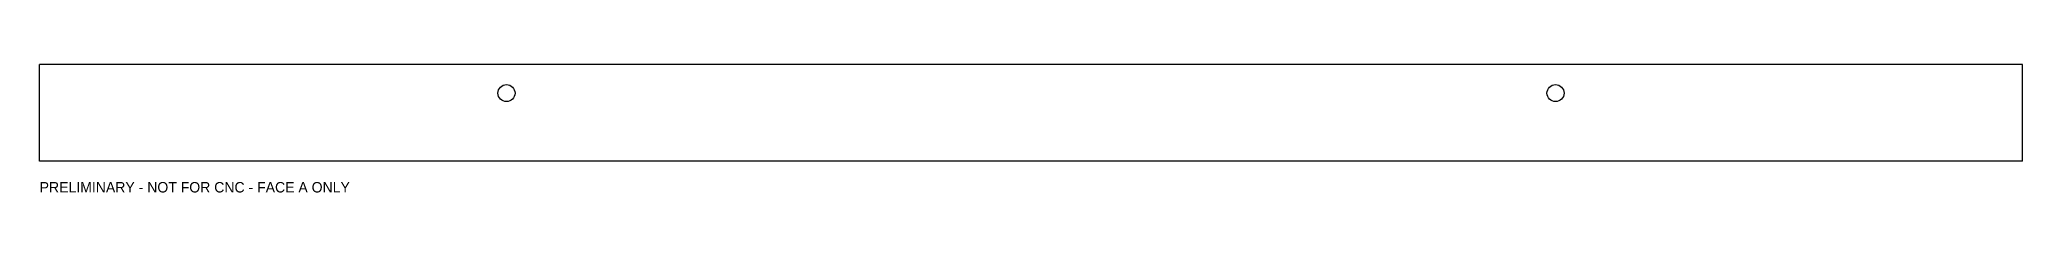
# Model space of a CAD drawing. Header units: millimetres. Extents: x 0 to 756, y -12 to 37.
import ezdxf

# ---------------------------------------------------------------- set-up
doc = ezdxf.new("R2010")
doc.units = ezdxf.units.MM
doc.layers.add('CUT', color=7, linetype='CONTINUOUS')
doc.layers.add('REFERENCE', color=7, linetype='CONTINUOUS')

msp = doc.modelspace()

# ---------------------------------------------------------------- linework, layer by layer
at = {"layer": 'CUT'}
for p, q in [((756, 37), (0, 37)), ((0, 0), (0, 37)), ((756, 0), (756, 37)), ((756, 0), (0, 0))]:
    msp.add_line(p, q, dxfattribs=at)
for centre in [(178, 26), (578, 26)]:
    msp.add_circle(centre, 3.25, dxfattribs=at)
at = {"layer": 'REFERENCE'}
for p, q in [((756, 37), (0, 37)), ((0, 0), (0, 37)), ((756, 0), (756, 37)), ((756, 0), (0, 0))]:
    msp.add_line(p, q, dxfattribs=at)

# ---------------------------------------------------------------- texts
msp.add_text('PRELIMINARY - NOT FOR CNC - FACE A ONLY', height=4, dxfattribs=at).set_placement((0, -12))

doc.saveas('drawing.dxf')
